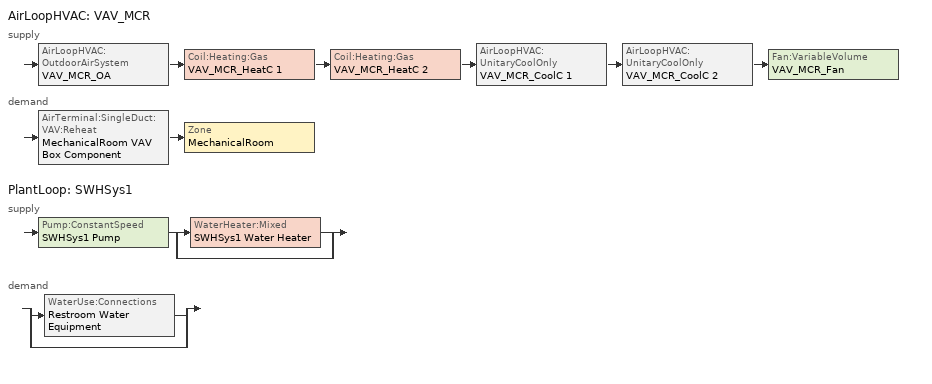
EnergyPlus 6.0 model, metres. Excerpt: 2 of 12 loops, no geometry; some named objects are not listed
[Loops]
AirLoopHVAC 'VAV_MCR'
 supply: AirLoopHVAC:OutdoorAirSystem 'VAV_MCR_OA' > Coil:Heating:Gas 'VAV_MCR_HeatC 1' > Coil:Heating:Gas 'VAV_MCR_HeatC 2' > AirLoopHVAC:UnitaryCoolOnly 'VAV_MCR_CoolC 1' > AirLoopHVAC:UnitaryCoolOnly 'VAV_MCR_CoolC 2' > Fan:VariableVolume 'VAV_MCR_Fan'
 demand: AirTerminal:SingleDuct:VAV:Reheat 'MechanicalRoom VAV Box Component' > Zone 'MechanicalRoom'
PlantLoop 'SWHSys1'
 supply: Pump:ConstantSpeed 'SWHSys1 Pump' > split
  | WaterHeater:Mixed 'SWHSys1 Water Heater'
  | bypass
 demand: split
  | WaterUse:Connections 'Restroom Water Equipment'
  | bypass
[ComponentCost:LineItem] Item=MechanicalRoom
Name | Line Item Type | Cost per Each | Quantity | Cost per Unit of Output Capacity
Infiltration:MechanicalRoom | General | 1 | 0
LIGHTING EQUIP:MechanicalRoom | Lights |  |  | 1
[Sizing:Zone]
MechanicalRoom: Zone Cooling Design Supply Air Temperature {C}=14; Zone Heating Design Supply Air Temperature {C}=40; Zone Cooling Design Supply Air Humidity Ratio {kg-H20/kg-air}=0.0085; Zone Heating Design Supply Air Humidity Ratio {kg-H20/kg-air}=0.008; Outdoor Air Method=Flow/Zone; Outside Air Flow per Person {(m3/s)/person}=0; Outside Air Flow per Zone Floor Area {(m3/s)/m2}=0; Outside Air Flow per Zone {m3/s}=0.00850063; Cooling Design Air Flow Method {Flow/Zone | DesignDay | DesignDayWithLimit}=DesignDay; Cooling Minimum Air Flow Fraction=0; Heating Design Air Flow Method {Flow/Zone | DesignDay}=DesignDay; Heating Design Air Flow Rate=0
[ZoneControl:Thermostat]
MechanicalRoom Thermostat: Zone=MechanicalRoom; Control Type Schedule=Dual Zone Control Type Sched; Control 1=MechanicalRoom DualSPSched
[ThermostatSetpoint:DualSetpoint]
MechanicalRoom DualSPSched: Heating Setpoint Temperature Schedule=HtgSetP_Sch; Cooling Setpoint Temperature Schedule=ClgSetP_Sch
[Zone equipment]
MechanicalRoom: MechanicalRoom VAV Box Component, MechanicalRoom PTAC, MechanicalRoom OA Unit
[AirTerminal:SingleDuct:VAV:Reheat]
MechanicalRoom VAV Box Component: Availability Schedule=ALWAYS_ON; Maximum Air Flow Rate {m3/s}=AUTOSIZE; Zone Minimum Air Flow Input Method=Scheduled; Minimum Air Flow Fraction Schedule=MIN_FLOW_FRAC_SCH; Reheat Coil=MechanicalRoom VAV Box Reheat Coil; Maximum Hot Water or Steam Flow Rate {m3/s}=AUTOSIZE; Minimum Hot Water or Steam Flow Rate {m3/s}=0; Convergence Tolerance=0.001; Damper Heating Action=Reverse; Maximum Flow per Zone Floor Area during Reheat {m3/s-m2}=AUTOCALCULATE; Maximum Flow Fraction During Reheat=AUTOCALCULATE; Maximum Reheat Air Temperature {C}=50
[Coil:Heating:Electric]
MechanicalRoom VAV Box Reheat Coil: Availability Schedule=ALWAYS_ON; Efficiency=1; Nominal Capacity {W}=AUTOSIZE
[ZoneHVAC:PackagedTerminalAirConditioner]
MechanicalRoom PTAC: Availability Schedule=MechanicalRoom_PTAC_Fan_Sch; Supply Air Flow Rate During Cooling Operation=AUTOSIZE; Supply Air Flow Rate During Heating Operation=AUTOSIZE; Supply Air Flow Rate When No Cooling or Heating is Needed=AUTOSIZE; Outdoor Air Flow Rate During Cooling Operation=0; Outdoor Air Flow Rate During Heating Operation=0; Outdoor Air Flow Rate When No Cooling or Heating is Needed=0; Supply Air Fan=MechanicalRoom PTACFan; Heating Coil=MechanicalRoom PTAC Heat Coil; Cooling Coil=MechanicalRoom PTAC DX Coil; Fan Placement=DrawThrough; Supply Air Fan Operating Mode Schedule=ALWAYS_ON
[Fan:ConstantVolume]
MechanicalRoom PTACFan: Availability Schedule=ALWAYS_ON; Fan Efficiency=0.516; Pressure Rise {Pa}=825; Maximum Flow Rate {m3/s}=AUTOSIZE; Motor Efficiency=0.85; Motor In Airstream Fraction=1
[Coil:Cooling:DX:SingleSpeed]
MechanicalRoom PTAC DX Coil: Availability Schedule=ALWAYS_ON; Rated Total Cooling Capacity {W}=AUTOSIZE; Rated Sensible Heat Ratio=AUTOSIZE; Rated COP=4; Rated Air Flow Rate {m3/s}=AUTOSIZE; Rated Evaporator Fan Power Per Volume Flow Rate {W/(m3/s)}=773.3; Total Cooling Capacity Function of Temperature Curve=MechanicalRoom PTAC_ClgCapFuncTempCurve; Total Cooling Capacity Function of Flow Fraction Curve=MechanicalRoom PTAC_ClgCapFuncFlowFracCurve; Energy Input Ratio Function of Temperature Curve=MechanicalRoom PTAC_ClgEirFuncTempCurve; Energy Input Ratio Function of Flow Fraction Curve=MechanicalRoom PTAC_ClgEirFuncFlowFracCurve; Part Load Fraction Correlation Curve=MechanicalRoom PTAC_ClgPlrCurve; Nominal Time for Condensate Removal to Begin {s}=1000; Ratio of Initial Moisture Evaporation Rate and Steady State Latent Capacity=1.5; Maximum Cycling Rate {cycles/hr}=3; Latent Capacity Time Constant {s}=45; Condenser Type=AirCooled
[Coil:Heating:Gas] Availability Schedule=ALWAYS_ON; Gas Burner Efficiency=0.8; Nominal Capacity {W}=AUTOSIZE
MechanicalRoom PTAC Heat Coil; MechanicalRoom OA Unit Heating Coil; VAV_MCR_HeatC 1; VAV_MCR_HeatC 2
[ZoneHVAC:OutdoorAirUnit]
MechanicalRoom OA Unit: Availability Schedule=MechanicalRoom_PTAC_Fan_Sch; Zone=MechanicalRoom; Outdoor Air Flow Rate {m3/s}=0.00850063; Outdoor Air Schedule=MinOA_Sched; Supply Fan=MechanicalRoom OA Unit Supply Fan; Supply Fan Placement {BlowThrough | DrawThrough}=BlowThrough; Exhaust Fan=MechanicalRoom OA Unit Exhaust Fan; Exhaust Air Flow Rate {m3/s}=0.00850063; Exhaust Air Schedule=MinOA_Sched; Unit Control Type {NeutralControl | TemperatureControl}=NeutralControl; Outdoor Air Unit List=MechanicalRoom OA Unit OA Unit Equip List
[ZoneHVAC:OutdoorAirUnit:EquipmentList]
MechanicalRoom OA Unit OA Unit Equip List: Component 1 Type=HeatExchanger:AirToAir:SensibleAndLatent; Component 1=MechanicalRoom OA Unit ERV; Component 2 Type=Coil:Heating:Gas; Component 2=MechanicalRoom OA Unit Heating Coil
[Fan:VariableVolume] Maximum Flow Rate {m3/s}=AUTOSIZE; Fan Power Minimum Flow Rate Input Method {Fraction | FixedFlowRate}=Fraction; Fan Power Minimum Flow Fraction=0.6; Motor In Airstream Fraction=1; Fan Coefficient 1=0.0407599; Fan Coefficient 2=0.088045; Fan Coefficient 3=-0.0729261; Fan Coefficient 4=0.94374; Fan Coefficient 5=0
Name | Availability Schedule | Fan Efficiency | Pressure Rise {Pa} | Motor Efficiency
MechanicalRoom OA Unit Supply Fan | ALWAYS_ON | 0.516 | 253 | 0.9
MechanicalRoom OA Unit Exhaust Fan | ALWAYS_ON | 1 | 0 | 0.9
VAV_MCR_Fan | VAV_McR_Fan_Sch | 0.516 | 825 | 0.93
[HeatExchanger:AirToAir:SensibleAndLatent] Sensible Effectiveness at 100% Heating Air Flow=0.65; Latent Effectiveness at 100% Heating Air Flow=0; Sensible Effectiveness at 75% Heating Air Flow=0.65; Latent Effectiveness at 75% Heating Air Flow=0; Sensible Effectiveness at 100% Cooling Air Flow=0.65; Latent Effectiveness at 100% Cooling Air Flow=0; Sensible Effectiveness at 75% Cooling Air Flow=0.65; Latent Effectiveness at 75% Cooling Air Flow=0; Nominal Electric Power {W}=0; Heat Exchanger Type { Plate | Rotary }=Rotary; Frost Control Type { None | ExhaustAirRecirculation | ExhaustOnly | MinimumExhaustTemperature }=ExhaustOnly; Threshold Temperature {C}=-12.2; Initial Defrost Time Fraction {min/min}=0.167; Rate of Defrost Time Fraction Increase {min/min per deg C}=0.024; Economizer Lockout=Yes
Name | Availability Schedule | Nominal Supply Air Flow Rate {m3/s} | Supply Outlet Temperature Control {YES | NO}
MechanicalRoom OA Unit ERV | ALWAYS_ON | 0.00850063 | No
VAV_MCR_OAOutside Air Heat Recovery | Cold_Season_Sch | AUTOSIZE | Yes
[WaterUse:Connections]
Restroom Water Equipment: Water Use Equipment 1=Restroom Water Equipment
[WaterUse:Equipment]
Restroom Water Equipment: Peak Flow Rate {m3/s}=1.89278e-05; Flow Rate Fraction Schedule=BLDG_OCC_SCH; Target Temperature Schedule=Restroom Water Equipment Temp Sched; Hot Water Supply Temperature Schedule Name  {C}=Restroom Water Equipment Hot Supply Temp Sched; Zone=Restroom; Sensible Fraction Schedule=Restroom Water Equipment Sensible fract sched; Latent Fraction Schedule=Restroom Water Equipment Latent fract sched
[AirLoopHVAC]
VAV_MCR: Design Supply Air Flow Rate {m3/s}=AUTOSIZE
[SetpointManager:Scheduled]
SWHSys1 Loop Setpoint Manager: Control Variable {TEMP}=Temperature; Schedule=SWHSys1-Loop-Temp-Schedule; Setpoint Node=SWHSys1 Supply Outlet Node
[SetpointManager:MixedAir]
Name | Control Variable | Setpoint Node or NodeList | Control Variable {Temperature}
VAV_MCR_HeatC 1 MixedAir Manager | Temperature | VAV_MCR_HeatC 1-VAV_MCR_HeatC 2Node
VAV_MCR_HeatC 2 MixedAir Manager | Temperature | VAV_MCR_HeatC 2-VAV_MCR_CoolC 1Node
VAV_MCR_CoolC 1 SAT Manager |  | VAV_MCR_CoolC 1-VAV_MCR_CoolC 2Node | Temperature
VAV_MCR_ERVMixed Air Temp Manager | Temperature | VAV_MCR_OAOutside Air Heat Recovery-VAV_MCR_OA_Indirect_Evap_CoolerNode
VAV_MCR_OAMixed Air Temp Manager | Temperature | VAV_MCR_OA-VAV_MCR_HeatC 1Node
[Sizing:System]
VAV_MCR: Type Of Load To Size On=Sensible; Design Outdoor Air Flow Rate {m3/s}=AUTOSIZE; Minimum System Air Flow Ratio=0.3; Preheat Design Temperature {C}=7; Preheat Design Humidity Ratio {kg-H2O/kg-air}=0.008; Precool Design Temperature {C}=12.8; Precool Design Humidity Ratio {kg-H2O/kg-air}=0.008; Central Cooling Design Supply Air Temperature {C}=12.8; Central Heating Design Supply Air Temperature {C}=16.7; Sizing Option {Coincident | NonCoincident}=NonCoincident; 100% Outdoor Air in Cooling {Yes | No}=No; 100% Outdoor Air in Heating {Yes | No}=No; Central Cooling Design Supply Air Humidity Ratio {kg-H2O/kg-air}=0.0085; Central Heating Design Supply Air Humidity Ratio {kg-H2O/kg-air}=0.008; Cooling Design Air Flow Method=DesignDay; Cooling Design Air Flow Rate {m3/s}=0; Heating Design Air Flow Method=DesignDay; Heating Design Air Flow Rate {m3/s}=0
[Controller:OutdoorAir]
VAV_MCR_OA_Controller: Minimum Outdoor Air Flow Rate {m3/s}=AUTOSIZE; Maximum Outdoor Air Flow Rate {m3/s}=AUTOSIZE; Economizer Control Type=DifferentialEnthalpy; Economizer Control Action Type=ModulateFlow; Economizer Maximum Limit Dry-Bulb Temperature {C}=28; Economizer Maximum Limit Enthalpy {J/kg}=64000; Economizer Minimum Limit Dry-Bulb Temperature {C}=-100; Lockout Type=NoLockout; Minimum Limit Type=FixedMinimum; Minimum Outdoor Air Schedule=MinOA_Sched; High Humidity Control=No; Heat Recovery Bypass Control Type=BypassWhenOAFlowGreaterThanMinimum
[EvaporativeCooler:Indirect:ResearchSpecial]
VAV_MCR_OA_Indirect_Evap_Cooler: Availability Schedule=Warm_Season_Sch; Cooler Maximum Effectiveness=0.585; Recirculating Water Pump Power Consumption=0; Secondary Fan Flow Rate=AUTOSIZE; Secondary Fan Efficiency=1; Secondary Fan Delta Pressure=0; Dewpoint Effectiveness Factor=0.9; Drift Loss Fraction=0; Blowdown Concentration Ratio=3
[EnergyManagementSystem:Sensor]
VAV_MCR_OA_Indirect_Evap_CoolerSystemSupplyFlow: VAV_MCR Zone Equipment Inlet Node; System Node MassFlowRate
VAV_MCR_OA_Indirect_Evap_CoolerSystemReturnTemp: VAV_MCR Supply Equipment Inlet Node; System Node Temp
VAV_MCR_OA_Indirect_Evap_CoolerOAFlowSensor: VAV_MCR_OAInlet Node; System Node MassFlowRate
VAV_MCR_OA_Indirect_Evap_CoolerSystemMixedSP: VAV_MCR_OA-VAV_MCR_HeatC 1Node; System Node Setpoint Temp
VAV_MCR_OA_Indirect_Evap_CoolerSystemMixedTemp: VAV_MCR_OA-VAV_MCR_HeatC 1Node; System Node Temp
VAV_MCR_OA_Indirect_Evap_CoolerSystemMixedHR: VAV_MCR_OA-VAV_MCR_HeatC 1Node; System Node Humidity Ratio
VAV_MCR_OA_Indirect_Evap_CoolerSystemReturnEnth; VAV_MCR_RA_Enth: VAV_MCR Supply Equipment Inlet Node; System Node Enthalpy
VAV_MCR_Heat_Load: MechanicalRoom; Zone/Sys Sensible Load to Heating Setpoint Predicted
VAV_MCR_FanFraction: MechanicalRoom VAV Box Component; VAV Terminal Damper Position
VAV_MCR_MinFlowFraction: MechanicalRoom VAV Box Component; VAV Terminal Minimum Air Flow Fraction
MechanicalRoom_RH: MechanicalRoom; Zone Air Relative Humidity
MechanicalRoom_Tdb: MechanicalRoom; Zone/Sys Air Temperature
[EnergyManagementSystem:InternalVariable]
Name | Internal Data Index Key | Internal Data Type
VAV_MCR_OA_Indirect_Evap_CoolerOAMinFlow | VAV_MCR_OA_CONTROLLER | Outdoor Air Controller Minimum Mass Flow Rate
VAV_MCR_OA_Indirect_Evap_CoolerOAMaxFlow | VAV_MCR_Fan | Fan Maximum Mass Flow Rate
VAV_MCR_FanSP | VAV_MCR_Fan | Fan Nominal Pressure Rise
[EnergyManagementSystem:Actuator]
Name | Actuated Component Unique | Actuated Component Type | Actuated Component Control Type
VAV_MCR_OA_Indirect_Evap_CoolerOAFlowActuator | VAV_MCR_OA_CONTROLLER | Outdoor Air Controller | Air Mass Flow Rate
VAV_MCR_FanSP_Act | VAV_MCR_Fan | Fan | Fan Pressure Rise
[EnergyManagementSystem:Program]
VAV_C_SAT_Reset: IF VAV_C_Heat_Load > 0; SET VAV_C_Fan_Sch_Act = 0; SET Corridor_PTAC_Fan_Sch_Act = 1; ELSE; SET VAV_C_Fan_Sch_Act = 1; SET Corridor_PTAC_Fan_Sch_Act = 0; IF (VAV_C_OA_Tdb > VAV_C_SAT_Value); IF VAV_C_OA_Enth < VAV_C_RA_Enth; SET VAV_C_SAT_Sch_Act = VAV_C_SAT_Econ; SET VAV_C_SAT_Value = VAV_C_SAT_Econ; ENDIF; ELSE; SET VAV_C_SAT_Sch_Act = VAV_C_SAT_Value; ENDIF; IF (@TrendSum VAV_C_FanFractionLog 3)<3*(VAV_C_MinFlowFraction + 0.01); SET VAV_C_SAT_Sch_Act = VAV_C_SAT + 2.78; SET VAV_C_SAT_Value = VAV_C_SAT + 2.78; ELSE; SET VAV_C_SAT_Sch_Act = VAV_C_SAT_Value; ENDIF; IF Corridor_Tdb > (VAV_C_ClgSetP - 1.0); SET VAV_C_SAT_Sch_Act = VAV_C_SAT; SET VAV_C_SAT_Value = VAV_C_SAT; ELSE; SET VAV_C_SAT_Sch_Act = VAV_C_SAT_Value; ENDIF; ENDIF; SET VAV_C_W = @WFnTdbRhPb 23.89 0.6 VAV_C_Pb; SET VAV_C_Tdp = @TdpFnWPb VAV_C_W VAV_C_Pb; SET Corridor_W = @WFnTdbRhPb Corridor_Tdb Corridor_RH/100 VAV_C_Pb; SET Corridor_Tdp = @TdpFnWPb Corridor_W VAV_C_Pb; IF Corridor_Tdp > VAV_C_Tdp; SET VAV_C_SAT_Sch_Act = VAV_C_SAT; SET VAV_C_SAT_Value = VAV_C_SAT; ELSE; SET VAV_C_SAT_Sch_Act = VAV_C_SAT_Value; ENDIF
VAV_EPS_OA_Indirect_Evap_CoolerControl: SET SystemMixedTemp = VAV_EPS_OA_Indirect_Evap_CoolerSystemMixedTemp; SET SystemMixedHR = VAV_EPS_OA_Indirect_Evap_CoolerSystemMixedHR; SET IDECSupplyEnth = VAV_EPS_OA_Indirect_Evap_CoolerIDECSupplyEnth; SET SystemReturnEnth = VAV_EPS_OA_Indirect_Evap_CoolerSystemReturnEnth; SET SystemMixedSP = VAV_EPS_OA_Indirect_Evap_CoolerSystemMixedSP; SET SystemMixedSPEnth = @HFnTdbW SystemMixedSP SystemMixedHR; SET OAMinFlow = VAV_EPS_OA_Indirect_Evap_CoolerOAMinFlow; SET IDECSupplyTemp = VAV_EPS_OA_Indirect_Evap_CoolerIDECSupplyTemp; SET SystemReturnTemp = VAV_EPS_OA_Indirect_Evap_CoolerSystemReturnTemp; SET SystemSupplyFlow = VAV_EPS_OA_Indirect_Evap_CoolerSystemSupplyFlow; SET OAFlowActuator = OAMinFlow; SET tosetpoint = IDECSupplyTemp - SystemMixedSP; IF (tosetpoint <= 0.0) && (SystemMixedSP < SystemReturnTemp); SET numerator = SystemMixedSPEnth - SystemReturnEnth; SET denominator = IDECSupplyEnth - SystemReturnEnth; SET abs_denominator = @Abs denominator; IF (abs_denominator < 0.000001); SET OAFlowActuator = SystemSupplyFlow; ELSE; SET OAFlowActuator = SystemSupplyFlow * numerator / denominator; ENDIF; IF (OAFlowActuator > SystemSupplyFlow); SET OAFlowActuator = SystemSupplyFlow; ENDIF; IF (OAFlowActuator < OAMinFlow); SET OAFlowActuator = OAMinFlow; ENDIF; ENDIF; IF (IDECSupplyTemp < SystemReturnTemp) && (SystemReturnTemp < SystemMixedSP); SET OAFlowActuator = OAMinFlow; ENDIF; IF (SystemReturnTemp < IDECSupplyTemp) && (IDECSupplyTemp < SystemMixedSP); SET OAFlowActuator = SystemSupplyFlow; ENDIF; IF (SystemMixedSP < IDECSupplyTemp) && (IDECSupplyTemp < SystemReturnTemp); SET OAFlowActuator = SystemSupplyFlow; ENDIF; IF (SystemMixedSP < SystemReturnTemp) && (SystemReturnTemp < IDECSupplyTemp); SET OAFlowActuator = OAMinFlow; ENDIF; SET VAV_EPS_OA_Indirect_Evap_CoolerOAFlowActuator = OAFlowActuator
VAV_EPS_ERV_IDEC_Control: SET VAV_EPS_ERV_SP = VAV_EPS_Cold_Season * 253; SET VAV_EPS_IDEC_SP = VAV_EPS_Warm_Season * 295; SET VAV_EPS_FanSP_Act = VAV_EPS_FanSP + VAV_EPS_ERV_SP; SET VAV_EPS_FanSP_Act = VAV_EPS_FanSP_Act + VAV_EPS_IDEC_SP
VAV_EPS_Initialize_Globals: SET VAV_EPS_SAT_Value = VAV_EPS_SAT
VAV_EPS_SAT_Reset: IF VAV_EPS_Heat_Load > 0; SET VAV_EPS_Fan_Sch_Act = 0; SET EastPerimeterSales_PTAC_Fan_Sch_Act = 1; ELSE; SET VAV_EPS_Fan_Sch_Act = 1; SET EastPerimeterSales_PTAC_Fan_Sch_Act = 0; IF (VAV_EPS_OA_Tdb > VAV_EPS_SAT_Value); IF VAV_EPS_OA_Enth < VAV_EPS_RA_Enth; SET VAV_EPS_SAT_Sch_Act = VAV_EPS_SAT_Econ; SET VAV_EPS_SAT_Value = VAV_EPS_SAT_Econ; ENDIF; ELSE; SET VAV_EPS_SAT_Sch_Act = VAV_EPS_SAT_Value; ENDIF; IF (@TrendSum VAV_EPS_FanFractionLog 3)<3*(VAV_EPS_MinFlowFraction + 0.01); SET VAV_EPS_SAT_Sch_Act = VAV_EPS_SAT + 2.78; SET VAV_EPS_SAT_Value = VAV_EPS_SAT + 2.78; ELSE; SET VAV_EPS_SAT_Sch_Act = VAV_EPS_SAT_Value; ENDIF; IF EastPerimeterSales_Tdb > (VAV_EPS_ClgSetP - 1.0); SET VAV_EPS_SAT_Sch_Act = VAV_EPS_SAT; SET VAV_EPS_SAT_Value = VAV_EPS_SAT; ELSE; SET VAV_EPS_SAT_Sch_Act = VAV_EPS_SAT_Value; ENDIF; ENDIF; SET VAV_EPS_W = @WFnTdbRhPb 23.89 0.6 VAV_EPS_Pb; SET VAV_EPS_Tdp = @TdpFnWPb VAV_EPS_W VAV_EPS_Pb; SET EastPerimeterSales_W = @WFnTdbRhPb EastPerimeterSales_Tdb EastPerimeterSales_RH/100 VAV_EPS_Pb; SET EastPerimeterSales_Tdp = @TdpFnWPb EastPerimeterSales_W VAV_EPS_Pb; IF EastPerimeterSales_Tdp > VAV_EPS_Tdp; SET VAV_EPS_SAT_Sch_Act = VAV_EPS_SAT; SET VAV_EPS_SAT_Value = VAV_EPS_SAT; ELSE; SET VAV_EPS_SAT_Sch_Act = VAV_EPS_SAT_Value; ENDIF
VAV_V_OA_Indirect_Evap_CoolerControl: SET SystemMixedTemp = VAV_V_OA_Indirect_Evap_CoolerSystemMixedTemp; SET SystemMixedHR = VAV_V_OA_Indirect_Evap_CoolerSystemMixedHR; SET IDECSupplyEnth = VAV_V_OA_Indirect_Evap_CoolerIDECSupplyEnth; SET SystemReturnEnth = VAV_V_OA_Indirect_Evap_CoolerSystemReturnEnth; SET SystemMixedSP = VAV_V_OA_Indirect_Evap_CoolerSystemMixedSP; SET SystemMixedSPEnth = @HFnTdbW SystemMixedSP SystemMixedHR; SET OAMinFlow = VAV_V_OA_Indirect_Evap_CoolerOAMinFlow; SET IDECSupplyTemp = VAV_V_OA_Indirect_Evap_CoolerIDECSupplyTemp; SET SystemReturnTemp = VAV_V_OA_Indirect_Evap_CoolerSystemReturnTemp; SET SystemSupplyFlow = VAV_V_OA_Indirect_Evap_CoolerSystemSupplyFlow; SET OAFlowActuator = OAMinFlow; SET tosetpoint = IDECSupplyTemp - SystemMixedSP; IF (tosetpoint <= 0.0) && (SystemMixedSP < SystemReturnTemp); SET numerator = SystemMixedSPEnth - SystemReturnEnth; SET denominator = IDECSupplyEnth - SystemReturnEnth; SET abs_denominator = @Abs denominator; IF (abs_denominator < 0.000001); SET OAFlowActuator = SystemSupplyFlow; ELSE; SET OAFlowActuator = SystemSupplyFlow * numerator / denominator; ENDIF; IF (OAFlowActuator > SystemSupplyFlow); SET OAFlowActuator = SystemSupplyFlow; ENDIF; IF (OAFlowActuator < OAMinFlow); SET OAFlowActuator = OAMinFlow; ENDIF; ENDIF; IF (IDECSupplyTemp < SystemReturnTemp) && (SystemReturnTemp < SystemMixedSP); SET OAFlowActuator = OAMinFlow; ENDIF; IF (SystemReturnTemp < IDECSupplyTemp) && (IDECSupplyTemp < SystemMixedSP); SET OAFlowActuator = SystemSupplyFlow; ENDIF; IF (SystemMixedSP < IDECSupplyTemp) && (IDECSupplyTemp < SystemReturnTemp); SET OAFlowActuator = SystemSupplyFlow; ENDIF; IF (SystemMixedSP < SystemReturnTemp) && (SystemReturnTemp < IDECSupplyTemp); SET OAFlowActuator = OAMinFlow; ENDIF; SET VAV_V_OA_Indirect_Evap_CoolerOAFlowActuator = OAFlowActuator
VAV_V_ERV_IDEC_Control: SET VAV_V_ERV_SP = VAV_V_Cold_Season * 253; SET VAV_V_IDEC_SP = VAV_V_Warm_Season * 295; SET VAV_V_FanSP_Act = VAV_V_FanSP + VAV_V_ERV_SP; SET VAV_V_FanSP_Act = VAV_V_FanSP_Act + VAV_V_IDEC_SP
VAV_V_Initialize_Globals: SET VAV_V_SAT_Value = VAV_V_SAT
VAV_V_SAT_Reset: IF VAV_V_Heat_Load > 0; SET VAV_V_Fan_Sch_Act = 0; SET Vestibule_PTAC_Fan_Sch_Act = 1; ELSE; SET VAV_V_Fan_Sch_Act = 1; SET Vestibule_PTAC_Fan_Sch_Act = 0; IF (VAV_V_OA_Tdb > VAV_V_SAT_Value); IF VAV_V_OA_Enth < VAV_V_RA_Enth; SET VAV_V_SAT_Sch_Act = VAV_V_SAT_Econ; SET VAV_V_SAT_Value = VAV_V_SAT_Econ; ENDIF; ELSE; SET VAV_V_SAT_Sch_Act = VAV_V_SAT_Value; ENDIF; IF (@TrendSum VAV_V_FanFractionLog 3)<3*(VAV_V_MinFlowFraction + 0.01); SET VAV_V_SAT_Sch_Act = VAV_V_SAT + 2.78; SET VAV_V_SAT_Value = VAV_V_SAT + 2.78; ELSE; SET VAV_V_SAT_Sch_Act = VAV_V_SAT_Value; ENDIF; IF Vestibule_Tdb > (VAV_V_ClgSetP - 1.0); SET VAV_V_SAT_Sch_Act = VAV_V_SAT; SET VAV_V_SAT_Value = VAV_V_SAT; ELSE; SET VAV_V_SAT_Sch_Act = VAV_V_SAT_Value; ENDIF; ENDIF; SET VAV_V_W = @WFnTdbRhPb 23.89 0.6 VAV_V_Pb; SET VAV_V_Tdp = @TdpFnWPb VAV_V_W VAV_V_Pb; SET Vestibule_W = @WFnTdbRhPb Vestibule_Tdb Vestibule_RH/100 VAV_V_Pb; SET Vestibule_Tdp = @TdpFnWPb Vestibule_W VAV_V_Pb; IF Vestibule_Tdp > VAV_V_Tdp; SET VAV_V_SAT_Sch_Act = VAV_V_SAT; SET VAV_V_SAT_Value = VAV_V_SAT; ELSE; SET VAV_V_SAT_Sch_Act = VAV_V_SAT_Value; ENDIF
VAV_SR_OA_Indirect_Evap_CoolerControl: SET SystemMixedTemp = VAV_SR_OA_Indirect_Evap_CoolerSystemMixedTemp; SET SystemMixedHR = VAV_SR_OA_Indirect_Evap_CoolerSystemMixedHR; SET IDECSupplyEnth = VAV_SR_OA_Indirect_Evap_CoolerIDECSupplyEnth; SET SystemReturnEnth = VAV_SR_OA_Indirect_Evap_CoolerSystemReturnEnth; SET SystemMixedSP = VAV_SR_OA_Indirect_Evap_CoolerSystemMixedSP; SET SystemMixedSPEnth = @HFnTdbW SystemMixedSP SystemMixedHR; SET OAMinFlow = VAV_SR_OA_Indirect_Evap_CoolerOAMinFlow; SET IDECSupplyTemp = VAV_SR_OA_Indirect_Evap_CoolerIDECSupplyTemp; SET SystemReturnTemp = VAV_SR_OA_Indirect_Evap_CoolerSystemReturnTemp; SET SystemSupplyFlow = VAV_SR_OA_Indirect_Evap_CoolerSystemSupplyFlow; SET OAFlowActuator = OAMinFlow; SET tosetpoint = IDECSupplyTemp - SystemMixedSP; IF (tosetpoint <= 0.0) && (SystemMixedSP < SystemReturnTemp); SET numerator = SystemMixedSPEnth - SystemReturnEnth; SET denominator = IDECSupplyEnth - SystemReturnEnth; SET abs_denominator = @Abs denominator; IF (abs_denominator < 0.000001); SET OAFlowActuator = SystemSupplyFlow; ELSE; SET OAFlowActuator = SystemSupplyFlow * numerator / denominator; ENDIF; IF (OAFlowActuator > SystemSupplyFlow); SET OAFlowActuator = SystemSupplyFlow; ENDIF; IF (OAFlowActuator < OAMinFlow); SET OAFlowActuator = OAMinFlow; ENDIF; ENDIF; IF (IDECSupplyTemp < SystemReturnTemp) && (SystemReturnTemp < SystemMixedSP); SET OAFlowActuator = OAMinFlow; ENDIF; IF (SystemReturnTemp < IDECSupplyTemp) && (IDECSupplyTemp < SystemMixedSP); SET OAFlowActuator = SystemSupplyFlow; ENDIF; IF (SystemMixedSP < IDECSupplyTemp) && (IDECSupplyTemp < SystemReturnTemp); SET OAFlowActuator = SystemSupplyFlow; ENDIF; IF (SystemMixedSP < SystemReturnTemp) && (SystemReturnTemp < IDECSupplyTemp); SET OAFlowActuator = OAMinFlow; ENDIF; SET VAV_SR_OA_Indirect_Evap_CoolerOAFlowActuator = OAFlowActuator
VAV_SR_ERV_IDEC_Control: SET VAV_SR_ERV_SP = VAV_SR_Cold_Season * 253; SET VAV_SR_IDEC_SP = VAV_SR_Warm_Season * 295; SET VAV_SR_FanSP_Act = VAV_SR_FanSP + VAV_SR_ERV_SP; SET VAV_SR_FanSP_Act = VAV_SR_FanSP_Act + VAV_SR_IDEC_SP
VAV_SR_Initialize_Globals: SET VAV_SR_SAT_Value = VAV_SR_SAT
VAV_SR_SAT_Reset: IF VAV_SR_Heat_Load > 0; SET VAV_SR_Fan_Sch_Act = 0; SET StockRoom_PTAC_Fan_Sch_Act = 1; ELSE; SET VAV_SR_Fan_Sch_Act = 1; SET StockRoom_PTAC_Fan_Sch_Act = 0; IF (VAV_SR_OA_Tdb > VAV_SR_SAT_Value); IF VAV_SR_OA_Enth < VAV_SR_RA_Enth; SET VAV_SR_SAT_Sch_Act = VAV_SR_SAT_Econ; SET VAV_SR_SAT_Value = VAV_SR_SAT_Econ; ENDIF; ELSE; SET VAV_SR_SAT_Sch_Act = VAV_SR_SAT_Value; ENDIF; IF (@TrendSum VAV_SR_FanFractionLog 3)<3*(VAV_SR_MinFlowFraction + 0.01); SET VAV_SR_SAT_Sch_Act = VAV_SR_SAT + 2.78; SET VAV_SR_SAT_Value = VAV_SR_SAT + 2.78; ELSE; SET VAV_SR_SAT_Sch_Act = VAV_SR_SAT_Value; ENDIF; IF StockRoom_Tdb > (VAV_SR_ClgSetP - 1.0); SET VAV_SR_SAT_Sch_Act = VAV_SR_SAT; SET VAV_SR_SAT_Value = VAV_SR_SAT; ELSE; SET VAV_SR_SAT_Sch_Act = VAV_SR_SAT_Value; ENDIF; ENDIF; SET VAV_SR_W = @WFnTdbRhPb 23.89 0.6 VAV_SR_Pb; SET VAV_SR_Tdp = @TdpFnWPb VAV_SR_W VAV_SR_Pb; SET StockRoom_W = @WFnTdbRhPb StockRoom_Tdb StockRoom_RH/100 VAV_SR_Pb; SET StockRoom_Tdp = @TdpFnWPb StockRoom_W VAV_SR_Pb; IF StockRoom_Tdp > VAV_SR_Tdp; SET VAV_SR_SAT_Sch_Act = VAV_SR_SAT; SET VAV_SR_SAT_Value = VAV_SR_SAT; ELSE; SET VAV_SR_SAT_Sch_Act = VAV_SR_SAT_Value; ENDIF
VAV_MS_OA_Indirect_Evap_CoolerControl: SET SystemMixedTemp = VAV_MS_OA_Indirect_Evap_CoolerSystemMixedTemp; SET SystemMixedHR = VAV_MS_OA_Indirect_Evap_CoolerSystemMixedHR; SET IDECSupplyEnth = VAV_MS_OA_Indirect_Evap_CoolerIDECSupplyEnth; SET SystemReturnEnth = VAV_MS_OA_Indirect_Evap_CoolerSystemReturnEnth; SET SystemMixedSP = VAV_MS_OA_Indirect_Evap_CoolerSystemMixedSP; SET SystemMixedSPEnth = @HFnTdbW SystemMixedSP SystemMixedHR; SET OAMinFlow = VAV_MS_OA_Indirect_Evap_CoolerOAMinFlow; SET IDECSupplyTemp = VAV_MS_OA_Indirect_Evap_CoolerIDECSupplyTemp; SET SystemReturnTemp = VAV_MS_OA_Indirect_Evap_CoolerSystemReturnTemp; SET SystemSupplyFlow = VAV_MS_OA_Indirect_Evap_CoolerSystemSupplyFlow; SET OAFlowActuator = OAMinFlow; SET tosetpoint = IDECSupplyTemp - SystemMixedSP; IF (tosetpoint <= 0.0) && (SystemMixedSP < SystemReturnTemp); SET numerator = SystemMixedSPEnth - SystemReturnEnth; SET denominator = IDECSupplyEnth - SystemReturnEnth; SET abs_denominator = @Abs denominator; IF (abs_denominator < 0.000001); SET OAFlowActuator = SystemSupplyFlow; ELSE; SET OAFlowActuator = SystemSupplyFlow * numerator / denominator; ENDIF; IF (OAFlowActuator > SystemSupplyFlow); SET OAFlowActuator = SystemSupplyFlow; ENDIF; IF (OAFlowActuator < OAMinFlow); SET OAFlowActuator = OAMinFlow; ENDIF; ENDIF; IF (IDECSupplyTemp < SystemReturnTemp) && (SystemReturnTemp < SystemMixedSP); SET OAFlowActuator = OAMinFlow; ENDIF; IF (SystemReturnTemp < IDECSupplyTemp) && (IDECSupplyTemp < SystemMixedSP); SET OAFlowActuator = SystemSupplyFlow; ENDIF; IF (SystemMixedSP < IDECSupplyTemp) && (IDECSupplyTemp < SystemReturnTemp); SET OAFlowActuator = SystemSupplyFlow; ENDIF; IF (SystemMixedSP < SystemReturnTemp) && (SystemReturnTemp < IDECSupplyTemp); SET OAFlowActuator = OAMinFlow; ENDIF; SET VAV_MS_OA_Indirect_Evap_CoolerOAFlowActuator = OAFlowActuator
VAV_MS_ERV_IDEC_Control: SET VAV_MS_ERV_SP = VAV_MS_Cold_Season * 253; SET VAV_MS_IDEC_SP = VAV_MS_Warm_Season * 295; SET VAV_MS_FanSP_Act = VAV_MS_FanSP + VAV_MS_ERV_SP; SET VAV_MS_FanSP_Act = VAV_MS_FanSP_Act + VAV_MS_IDEC_SP
VAV_MS_Initialize_Globals: SET VAV_MS_SAT_Value = VAV_MS_SAT
VAV_MS_SAT_Reset: IF VAV_MS_Heat_Load > 0; SET VAV_MS_Fan_Sch_Act = 0; SET MainSales_PTAC_Fan_Sch_Act = 1; ELSE; SET VAV_MS_Fan_Sch_Act = 1; SET MainSales_PTAC_Fan_Sch_Act = 0; IF (VAV_MS_OA_Tdb > VAV_MS_SAT_Value); IF VAV_MS_OA_Enth < VAV_MS_RA_Enth; SET VAV_MS_SAT_Sch_Act = VAV_MS_SAT_Econ; SET VAV_MS_SAT_Value = VAV_MS_SAT_Econ; ENDIF; ELSE; SET VAV_MS_SAT_Sch_Act = VAV_MS_SAT_Value; ENDIF; IF (@TrendSum VAV_MS_FanFractionLog 3)<3*(VAV_MS_MinFlowFraction + 0.01); SET VAV_MS_SAT_Sch_Act = VAV_MS_SAT + 2.78; SET VAV_MS_SAT_Value = VAV_MS_SAT + 2.78; ELSE; SET VAV_MS_SAT_Sch_Act = VAV_MS_SAT_Value; ENDIF; IF MainSales_Tdb > (VAV_MS_ClgSetP - 1.0); SET VAV_MS_SAT_Sch_Act = VAV_MS_SAT; SET VAV_MS_SAT_Value = VAV_MS_SAT; ELSE; SET VAV_MS_SAT_Sch_Act = VAV_MS_SAT_Value; ENDIF; ENDIF; SET VAV_MS_W = @WFnTdbRhPb 23.89 0.6 VAV_MS_Pb; SET VAV_MS_Tdp = @TdpFnWPb VAV_MS_W VAV_MS_Pb; SET MainSales_W = @WFnTdbRhPb MainSales_Tdb MainSales_RH/100 VAV_MS_Pb; SET MainSales_Tdp = @TdpFnWPb MainSales_W VAV_MS_Pb; IF MainSales_Tdp > VAV_MS_Tdp; SET VAV_MS_SAT_Sch_Act = VAV_MS_SAT; SET VAV_MS_SAT_Value = VAV_MS_SAT; ELSE; SET VAV_MS_SAT_Sch_Act = VAV_MS_SAT_Value; ENDIF
VAV_MTR_OA_Indirect_Evap_CoolerControl: SET SystemMixedTemp = VAV_MTR_OA_Indirect_Evap_CoolerSystemMixedTemp; SET SystemMixedHR = VAV_MTR_OA_Indirect_Evap_CoolerSystemMixedHR; SET IDECSupplyEnth = VAV_MTR_OA_Indirect_Evap_CoolerIDECSupplyEnth; SET SystemReturnEnth = VAV_MTR_OA_Indirect_Evap_CoolerSystemReturnEnth; SET SystemMixedSP = VAV_MTR_OA_Indirect_Evap_CoolerSystemMixedSP; SET SystemMixedSPEnth = @HFnTdbW SystemMixedSP SystemMixedHR; SET OAMinFlow = VAV_MTR_OA_Indirect_Evap_CoolerOAMinFlow; SET IDECSupplyTemp = VAV_MTR_OA_Indirect_Evap_CoolerIDECSupplyTemp; SET SystemReturnTemp = VAV_MTR_OA_Indirect_Evap_CoolerSystemReturnTemp; SET SystemSupplyFlow = VAV_MTR_OA_Indirect_Evap_CoolerSystemSupplyFlow; SET OAFlowActuator = OAMinFlow; SET tosetpoint = IDECSupplyTemp - SystemMixedSP; IF (tosetpoint <= 0.0) && (SystemMixedSP < SystemReturnTemp); SET numerator = SystemMixedSPEnth - SystemReturnEnth; SET denominator = IDECSupplyEnth - SystemReturnEnth; SET abs_denominator = @Abs denominator; IF (abs_denominator < 0.000001); SET OAFlowActuator = SystemSupplyFlow; ELSE; SET OAFlowActuator = SystemSupplyFlow * numerator / denominator; ENDIF; IF (OAFlowActuator > SystemSupplyFlow); SET OAFlowActuator = SystemSupplyFlow; ENDIF; IF (OAFlowActuator < OAMinFlow); SET OAFlowActuator = OAMinFlow; ENDIF; ENDIF; IF (IDECSupplyTemp < SystemReturnTemp) && (SystemReturnTemp < SystemMixedSP); SET OAFlowActuator = OAMinFlow; ENDIF; IF (SystemReturnTemp < IDECSupplyTemp) && (IDECSupplyTemp < SystemMixedSP); SET OAFlowActuator = SystemSupplyFlow; ENDIF; IF (SystemMixedSP < IDECSupplyTemp) && (IDECSupplyTemp < SystemReturnTemp); SET OAFlowActuator = SystemSupplyFlow; ENDIF; IF (SystemMixedSP < SystemReturnTemp) && (SystemReturnTemp < IDECSupplyTemp); SET OAFlowActuator = OAMinFlow; ENDIF; SET VAV_MTR_OA_Indirect_Evap_CoolerOAFlowActuator = OAFlowActuator
VAV_MTR_ERV_IDEC_Control: SET VAV_MTR_ERV_SP = VAV_MTR_Cold_Season * 253; SET VAV_MTR_IDEC_SP = VAV_MTR_Warm_Season * 295; SET VAV_MTR_FanSP_Act = VAV_MTR_FanSP + VAV_MTR_ERV_SP; SET VAV_MTR_FanSP_Act = VAV_MTR_FanSP_Act + VAV_MTR_IDEC_SP
VAV_MTR_Initialize_Globals: SET VAV_MTR_SAT_Value = VAV_MTR_SAT
VAV_MTR_SAT_Reset: IF VAV_MTR_Heat_Load > 0; SET VAV_MTR_Fan_Sch_Act = 0; SET MeetingRoom_PTAC_Fan_Sch_Act = 1; ELSE; SET VAV_MTR_Fan_Sch_Act = 1; SET MeetingRoom_PTAC_Fan_Sch_Act = 0; IF (VAV_MTR_OA_Tdb > VAV_MTR_SAT_Value); IF VAV_MTR_OA_Enth < VAV_MTR_RA_Enth; SET VAV_MTR_SAT_Sch_Act = VAV_MTR_SAT_Econ; SET VAV_MTR_SAT_Value = VAV_MTR_SAT_Econ; ENDIF; ELSE; SET VAV_MTR_SAT_Sch_Act = VAV_MTR_SAT_Value; ENDIF; IF (@TrendSum VAV_MTR_FanFractionLog 3)<3*(VAV_MTR_MinFlowFraction + 0.01); SET VAV_MTR_SAT_Sch_Act = VAV_MTR_SAT + 2.78; SET VAV_MTR_SAT_Value = VAV_MTR_SAT + 2.78; ELSE; SET VAV_MTR_SAT_Sch_Act = VAV_MTR_SAT_Value; ENDIF; IF MeetingRoom_Tdb > (VAV_MTR_ClgSetP - 1.0); SET VAV_MTR_SAT_Sch_Act = VAV_MTR_SAT; SET VAV_MTR_SAT_Value = VAV_MTR_SAT; ELSE; SET VAV_MTR_SAT_Sch_Act = VAV_MTR_SAT_Value; ENDIF; ENDIF; SET VAV_MTR_W = @WFnTdbRhPb 23.89 0.6 VAV_MTR_Pb; SET VAV_MTR_Tdp = @TdpFnWPb VAV_MTR_W VAV_MTR_Pb; SET MeetingRoom_W = @WFnTdbRhPb MeetingRoom_Tdb MeetingRoom_RH/100 VAV_MTR_Pb; SET MeetingRoom_Tdp = @TdpFnWPb MeetingRoom_W VAV_MTR_Pb; IF MeetingRoom_Tdp > VAV_MTR_Tdp; SET VAV_MTR_SAT_Sch_Act = VAV_MTR_SAT; SET VAV_MTR_SAT_Value = VAV_MTR_SAT; ELSE; SET VAV_MTR_SAT_Sch_Act = VAV_MTR_SAT_Value; ENDIF
VAV_R_OA_Indirect_Evap_CoolerControl: SET SystemMixedTemp = VAV_R_OA_Indirect_Evap_CoolerSystemMixedTemp; SET SystemMixedHR = VAV_R_OA_Indirect_Evap_CoolerSystemMixedHR; SET IDECSupplyEnth = VAV_R_OA_Indirect_Evap_CoolerIDECSupplyEnth; SET SystemReturnEnth = VAV_R_OA_Indirect_Evap_CoolerSystemReturnEnth; SET SystemMixedSP = VAV_R_OA_Indirect_Evap_CoolerSystemMixedSP; SET SystemMixedSPEnth = @HFnTdbW SystemMixedSP SystemMixedHR; SET OAMinFlow = VAV_R_OA_Indirect_Evap_CoolerOAMinFlow; SET IDECSupplyTemp = VAV_R_OA_Indirect_Evap_CoolerIDECSupplyTemp; SET SystemReturnTemp = VAV_R_OA_Indirect_Evap_CoolerSystemReturnTemp; SET SystemSupplyFlow = VAV_R_OA_Indirect_Evap_CoolerSystemSupplyFlow; SET OAFlowActuator = OAMinFlow; SET tosetpoint = IDECSupplyTemp - SystemMixedSP; IF (tosetpoint <= 0.0) && (SystemMixedSP < SystemReturnTemp); SET numerator = SystemMixedSPEnth - SystemReturnEnth; SET denominator = IDECSupplyEnth - SystemReturnEnth; SET abs_denominator = @Abs denominator; IF (abs_denominator < 0.000001); SET OAFlowActuator = SystemSupplyFlow; ELSE; SET OAFlowActuator = SystemSupplyFlow * numerator / denominator; ENDIF; IF (OAFlowActuator > SystemSupplyFlow); SET OAFlowActuator = SystemSupplyFlow; ENDIF; IF (OAFlowActuator < OAMinFlow); SET OAFlowActuator = OAMinFlow; ENDIF; ENDIF; IF (IDECSupplyTemp < SystemReturnTemp) && (SystemReturnTemp < SystemMixedSP); SET OAFlowActuator = OAMinFlow; ENDIF; IF (SystemReturnTemp < IDECSupplyTemp) && (IDECSupplyTemp < SystemMixedSP); SET OAFlowActuator = SystemSupplyFlow; ENDIF; IF (SystemMixedSP < IDECSupplyTemp) && (IDECSupplyTemp < SystemReturnTemp); SET OAFlowActuator = SystemSupplyFlow; ENDIF; IF (SystemMixedSP < SystemReturnTemp) && (SystemReturnTemp < IDECSupplyTemp); SET OAFlowActuator = OAMinFlow; ENDIF; SET VAV_R_OA_Indirect_Evap_CoolerOAFlowActuator = OAFlowActuator
VAV_R_ERV_IDEC_Control: SET VAV_R_ERV_SP = VAV_R_Cold_Season * 253; SET VAV_R_IDEC_SP = VAV_R_Warm_Season * 295; SET VAV_R_FanSP_Act = VAV_R_FanSP + VAV_R_ERV_SP; SET VAV_R_FanSP_Act = VAV_R_FanSP_Act + VAV_R_IDEC_SP
VAV_R_Initialize_Globals: SET VAV_R_SAT_Value = VAV_R_SAT
VAV_R_SAT_Reset: IF VAV_R_Heat_Load > 0; SET VAV_R_Fan_Sch_Act = 0; SET Restroom_PTAC_Fan_Sch_Act = 1; ELSE; SET VAV_R_Fan_Sch_Act = 1; SET Restroom_PTAC_Fan_Sch_Act = 0; IF (VAV_R_OA_Tdb > VAV_R_SAT_Value); IF VAV_R_OA_Enth < VAV_R_RA_Enth; SET VAV_R_SAT_Sch_Act = VAV_R_SAT_Econ; SET VAV_R_SAT_Value = VAV_R_SAT_Econ; ENDIF; ELSE; SET VAV_R_SAT_Sch_Act = VAV_R_SAT_Value; ENDIF; IF (@TrendSum VAV_R_FanFractionLog 3)<3*(VAV_R_MinFlowFraction + 0.01); SET VAV_R_SAT_Sch_Act = VAV_R_SAT + 2.78; SET VAV_R_SAT_Value = VAV_R_SAT + 2.78; ELSE; SET VAV_R_SAT_Sch_Act = VAV_R_SAT_Value; ENDIF; IF Restroom_Tdb > (VAV_R_ClgSetP - 1.0); SET VAV_R_SAT_Sch_Act = VAV_R_SAT; SET VAV_R_SAT_Value = VAV_R_SAT; ELSE; SET VAV_R_SAT_Sch_Act = VAV_R_SAT_Value; ENDIF; ENDIF; SET VAV_R_W = @WFnTdbRhPb 23.89 0.6 VAV_R_Pb; SET VAV_R_Tdp = @TdpFnWPb VAV_R_W VAV_R_Pb; SET Restroom_W = @WFnTdbRhPb Restroom_Tdb Restroom_RH/100 VAV_R_Pb; SET Restroom_Tdp = @TdpFnWPb Restroom_W VAV_R_Pb; IF Restroom_Tdp > VAV_R_Tdp; SET VAV_R_SAT_Sch_Act = VAV_R_SAT; SET VAV_R_SAT_Value = VAV_R_SAT; ELSE; SET VAV_R_SAT_Sch_Act = VAV_R_SAT_Value; ENDIF
[AirLoopHVAC:UnitaryCoolOnly] Availability Schedule=ALWAYS_ON
Name | Cooling Coil
VAV_MCR_CoolC 1 | VAV_MCR_CoolC 1 DXCoil
VAV_MCR_CoolC 2 | VAV_MCR_CoolC 2 DXCoil
[Coil:Cooling:DX:TwoSpeed] Availability Schedule=ALWAYS_ON; Rated High Speed Total Cooling Capacity {W}=AUTOSIZE; Rated High Speed Sensible Heat Ratio=AUTOSIZE; Rated High Speed COP=3; Rated High Speed Air Flow Rate {m3/s}=AUTOSIZE; Rated Low Speed Total Cooling Capacity {W}=AUTOSIZE; Rated Low Speed Sensible Heat Ratio=0.69; Rated Low Speed COP=3; Rated Low Speed Air Flow Rate=AUTOSIZE; Condenser Type=AirCooled; Basin Heater Capacity {W/K}=10; Basin Heater Setpoint Temperature {C}=2
Name | Total Cooling Capacity Function of Temperature Curve | Total Cooling Capacity Function of Flow Fraction Curve | Energy Input Ratio Function of Temperature Curve | Energy Input Ratio Function of Flow Fraction Curve | Part Load Fraction Correlation Curve | Low Speed Total Cooling Capacity Function of Temperature Curve | Low Speed Energy Input Ratio Function of Temperature Curve
VAV_MCR_CoolC 1 DXCoil | VAV_MCR_CoolC 1_ClgCapFuncTempCurve | VAV_MCR_CoolC 1_ClgCapFuncFlowFracCurve | VAV_MCR_CoolC 1_ClgEirFuncTempCurve | VAV_MCR_CoolC 1_ClgEirFuncFlowFracCurve | VAV_MCR_CoolC 1_ClgPlrCurve | VAV_MCR_CoolC 1_ClgLowSpdCapFuncTempCurve | VAV_MCR_CoolC 1_ClgLowSpdEirFuncTempCurve
VAV_MCR_CoolC 2 DXCoil | VAV_MCR_CoolC 2_ClgCapFuncTempCurve | VAV_MCR_CoolC 2_ClgCapFuncFlowFracCurve | VAV_MCR_CoolC 2_ClgEirFuncTempCurve | VAV_MCR_CoolC 2_ClgEirFuncFlowFracCurve | VAV_MCR_CoolC 2_ClgPlrCurve | VAV_MCR_CoolC 2_ClgLowSpdCapFuncTempCurve | VAV_MCR_CoolC 2_ClgLowSpdEirFuncTempCurve
[EnergyManagementSystem:TrendVariable]
VAV_MCR_FanFractionLog: VAV_MCR_FanFraction; 4
[PlantLoop]
SWHSys1: Fluid Type {WATER}=Water; Loop Equipment Operation Scheme=SWHSys1 Loop Operation Scheme List; Maximum Loop Temperature {C}=60; Minimum Loop Temperature {C}=10; Maximum Loop Flow Rate {m3/s}=AUTOSIZE; Minimum Loop Flow Rate {m3/s}=0; Loop Volume {m3}=AUTOSIZE; Load Distribution Scheme {OPTIMAL | SEQUENTIAL}=Optimal
[Sizing:Plant]
SWHSys1: Loop Type {COOLING | HEATING}=Heating; Design Loop Exit Temperature {C}=60; Design Loop Temperature Difference {C}=5
[PlantEquipmentOperationSchemes]
SWHSys1 Loop Operation Scheme List: Control Scheme 1 Object Type {*******}=PlantEquipmentOperation:HeatingLoad; Control Scheme 1=SWHSys1 Operation Scheme; Control Scheme 1 Schedule=PlantOnSched
[PlantEquipmentOperation:HeatingLoad]
SWHSys1 Operation Scheme: Load Range 1 Lower Limit {W}=0; Load Range 1 Upper Limit {W}=1000000000000000; Priority Control 1 Equipment List=SWHSys1 Equipment List
[PlantEquipmentList]
SWHSys1 Equipment List: SWHSys1 Water Heater
[Pump:ConstantSpeed]
SWHSys1 Pump: Rated Flow Rate {m3/s}=AUTOSIZE; Rated Pump Head {Pa} [179352 Pa = 60 ft]=0.1; Rated Power Consumption {W}=AUTOSIZE; Motor Efficiency=1; Fraction of Motor Inefficiencies to Fluid Stream=0
[WaterHeater:Mixed]
SWHSys1 Water Heater: Tank Volume {m3}=0.1893; Setpoint Temperature Schedule=SWHSys1 Water Heater Setpoint Temperature Schedule Name; Deadband Temperature Difference {deltaC}=2; Maximum Temperature Limit {C}=82.2222; Heater Control Type {Cycle | Modulate}=Cycle; Heater Maximum Capacity {W}=845000; Heater Fuel Type=ELECTRICITY; Heater Thermal Efficiency=0.9; Off Cycle Parasitic Fuel Consumption Rate {W}=20; Off Cycle Parasitic Fuel Type=ELECTRICITY; Off Cycle Parasitic Heat Fraction To Tank=0.9; On Cycle Parasitic Fuel Type=ELECTRICITY; Ambient Temperature Indicator {Schedule | Zone | Outdoors}=SCHEDULE; Ambient Temperature Schedule=SWHSys1 Water Heater Ambient Temperature Schedule Name; Off Cycle Loss Coefficient to Ambient Temperature {W/K}=6; On Cycle Loss Coefficient to Ambient Temperature {W/K}=6; Use Side Effectiveness=1; Source Side Effectiveness=1; Use Side Design Flow Rate=AUTOSIZE; Source Side Design Flow Rate=AUTOSIZE; Indirect Water Heater Recovery Time=1.5
[Schedule:Compact]
Bldg_Occ_Sch: Fraction, Through: 11/30, For: Weekdays, Until: 06:00, 0, Until: 08:00, 0.125, Until: 09:00, 0.375, Until: 11:00, 0.5, Until: 13:00, 0.625, Until: 17:00, 0.5, Until: 19:00, 0.625, Until: 21:00, 0.5, Until: 22:00, 0.375, Until: 24:00, 0.125, For: Saturday, Until: 06:00, 0, Until: 08:00, 0.125, Until: 09:00, 0.375, Until: 11:00, 0.5, Until: 19:00, 0.625, Until: 21:00, 0.5, Until: 22:00, 0.375, Until: 24:00, 0.125, For: Sunday, Until: 06:00, 0, Until: 08:00, 0.125, Until: 09:00, 0.375, Until: 11:00, 0.5, Until: 17:00, 0.625, Until: 19:00, 0.5, Until: 20:00, 0.375, Until: 22:00, 0.125, Until: 24:00, 0, For: SummerDesignDay, Until: 24:00, 1, For: WinterDesignDay, Until: 24:00, 0, For: AllOtherDays, Until: 24:00, 0, Through: 12/31, For: Weekdays, Until: 06:00, 0, Until: 08:00, 0.25, Until: 09:00, 0.5, Until: 11:00, 0.75, Until: 13:00, 1, Until: 17:00, 0.75, Until: 19:00, 1, Until: 21:00, 0.75, Until: 22:00, 0.5, Until: 24:00, 0.25, For: Saturday, Until: 06:00, 0, Until: 08:00, 0.25, Until: 09:00, 0.5, Until: 11:00, 0.75, Until: 19:00, 1, Until: 21:00, 0.75, Until: 22:00, 0.5, Until: 24:00, 0.25, For: Sunday, Until: 06:00, 0, Until: 08:00, 0.25, Until: 09:00, 0.5, Until: 11:00, 0.75, Until: 17:00, 1, Until: 19:00, 0.75, Until: 20:00, 0.5, Until: 22:00, 0.25, Until: 24:00, 0, For: SummerDesignDay, Until: 24:00, 1, For: WinterDesignDay, Until: 24:00, 0, For: AllOtherDays, Until: 24:00, 0
Always_On; VAV_McR_Fan_Sch; MechanicalRoom_PTAC_Fan_Sch: Fraction, Through: 12/31, For: AllDays, Until: 24:00, 1
PlantOnSched: On/Off, Through: 12/31, For: AllDays, Until: 24:00, 1
HtgSetP_Sch: Temperature, Through: 12/31, For: Weekdays Saturday, Until: 05:00, 15.6, Until: 24:00, 21, For: Sunday, Until:  5:00, 15.6, Until: 22:00, 21, Until: 24:00, 15.6, For SummerDesignDay, Until: 24:00, 15.6, For WinterDesignDay, Until: 24:00, 21, For: AllOtherDays, Until: 24:00, 21
ClgSetP_Sch: Temperature, Through: 12/31, For: Weekdays Saturday, Until: 05:00, 30, Until: 24:00, 24, For: Sunday, Until: 05:00, 30, Until: 22:00, 24, Until: 24:00, 30, For SummerDesignDay, Until: 24:00, 24, For WinterDesignDay, Until: 24:00, 30, For: AllOtherDays, Until: 24:00, 30
MinOA_Sched: On/Off, Through: 12/31, For: Weekdays Saturday, Until: 06:00, 0, Until: 24:00, 1, For: Sunday, Until: 06:00, 0, Until: 22:00, 1, Until: 24:00, 0, For: SummerDesignDay, Until: 06:00, 0, Until: 24:00, 1, For: WinterDesignDay, Until: 06:00, 0, Until: 24:00, 1, For: AllOtherDays, Until: 24:00, 0
Dual Zone Control Type Sched: Control Type, Through: 12/31, For: AllDays, Until: 24:00, 4
Restroom Water Equipment Latent fract sched: Through: 12/31, For: AllDays, Until: 24:00, 0.05
Restroom Water Equipment Sensible fract sched: Through: 12/31, For: AllDays, Until: 24:00, 0.2
Restroom Water Equipment Temp Sched: Through: 12/31, For: AllDays, Until: 24:00, 40
Restroom Water Equipment Hot Supply Temp Sched: Through: 12/31, For: AllDays, Until: 24:00, 55
SWHSys1-Loop-Temp-Schedule; SWHSys1 Water Heater Setpoint Temperature Schedule Name: Through: 12/31, For: AllDays, Until: 24:00, 60
SWHSys1 Water Heater Ambient Temperature Schedule Name: Through: 12/31, For: AllDays, Until: 24:00, 22
Min_Flow_Frac_Sch: Fraction, Through: 12/31, For: Weekdays Saturday, Until: 06:00, 0, Until: 24:00, 0.3, For: Sunday, Until: 06:00, 0, Until: 22:00, 0.3, Until: 24:00, 0, For: SummerDesignDay, Until: 06:00, 0, Until: 24:00, 0.3, For: WinterDesignDay, Until: 06:00, 0, Until: 24:00, 0.3, For: AllOtherDays, Until: 24:00, 0
Warm_Season_Sch: On/Off, Through:4/15, For:AllDays, Until:24:00, 0, Through:9/30, For:AllDays, Until:24:00, 1, Through:12/31, For:AllDays, Until:24:00, 0
Cold_Season_Sch: On/Off, Through:4/15, For:AllDays, Until:24:00, 1, Through:9/30, For:AllDays, Until:24:00, 0, Through:12/31, For:AllDays, Until:24:00, 1
[Curve:Biquadratic] Minimum Value of x=17; Maximum Value of x=22; Minimum Value of y=13; Maximum Value of y=46
Name | Coefficient1 Constant | Coefficient2 x | Coefficient3 x**2 | Coefficient4 y | Coefficient5 y**2 | Coefficient6 x*y
MechanicalRoom PTAC_ClgCapFuncTempCurve | 0.942588 | 0.00954335 | 0.00068377 | -0.0110427 | 5.249e-06 | -9.72e-06
MechanicalRoom PTAC_ClgEirFuncTempCurve | 0.342414 | 0.034885 | -0.0006237 | 0.00497722 | 0.000437951 | -0.000728028
VAV_MCR_CoolC 1_ClgCapFuncTempCurve; VAV_MCR_CoolC 1_ClgLowSpdCapFuncTempCurve; VAV_MCR_CoolC 2_ClgCapFuncTempCurve; VAV_MCR_CoolC 2_ClgLowSpdCapFuncTempCurve | 0.42415 | 0.04426 | -0.00042 | 0.00333 | -0.00008 | -0.00021
VAV_MCR_CoolC 1_ClgEirFuncTempCurve; VAV_MCR_CoolC 1_ClgLowSpdEirFuncTempCurve; VAV_MCR_CoolC 2_ClgEirFuncTempCurve; VAV_MCR_CoolC 2_ClgLowSpdEirFuncTempCurve | 1.23649 | -0.02431 | 0.00057 | -0.01434 | 0.00063 | -0.00038
[Curve:Quadratic]
Name | Coefficient1 Constant | Coefficient2 x | Coefficient3 x**2 | Minimum Value of x | Maximum Value of x
MechanicalRoom PTAC_ClgCapFuncFlowFracCurve | 0.8 | 0.2 | 0 | 0.5 | 1.5
MechanicalRoom PTAC_ClgEirFuncFlowFracCurve | 1.1552 | -0.1808 | 0.0256 | 0.5 | 1.5
MechanicalRoom PTAC_ClgPlrCurve | 0.85 | 0.15 | 0 | 0 | 1
VAV_MCR_CoolC 1_ClgCapFuncFlowFracCurve; VAV_MCR_CoolC 2_ClgCapFuncFlowFracCurve | 0.77136 | 0.34053 | -0.11088 | 0.75918 | 1.13877
VAV_MCR_CoolC 1_ClgEirFuncFlowFracCurve; VAV_MCR_CoolC 2_ClgEirFuncFlowFracCurve | 1.2055 | -0.32953 | 0.12308 | 0.75918 | 1.13877
VAV_MCR_CoolC 1_ClgPlrCurve; VAV_MCR_CoolC 2_ClgPlrCurve | 0.771 | 0.229 | 0 | 0 | 1
